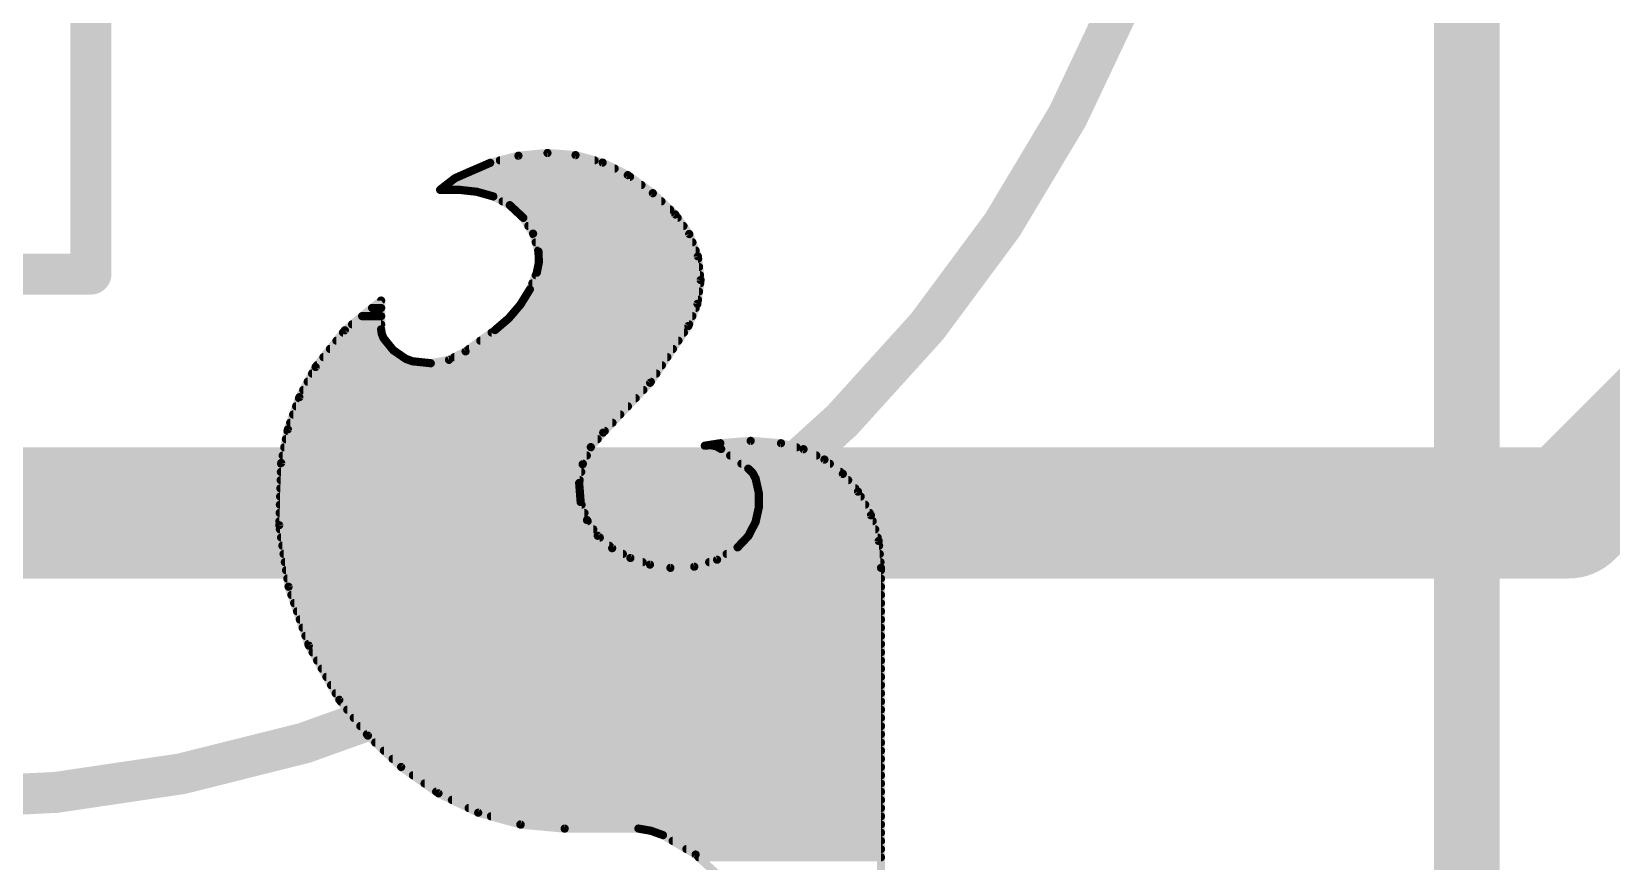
# Model space of a CAD drawing. Extents: x -0.1 to 38.2, y -26.7 to 20.4.
# Drawn here: x 19.366 to 24.263, y 4.001 to 6.571 of the extents above; entities that cross this region are included whole.
import ezdxf

# ---------------------------------------------------------------- set-up
doc = ezdxf.new("R2010")
doc.units = 0
for name, color, linetype in [('1', 12, 'CONTINUOUS'), ('21', 41, 'CONTINUOUS'), ('22', 40, 'CONTINUOUS'), ('51', 53, 'CONTINUOUS')]:
    doc.layers.add(name, color=color, linetype=linetype)

msp = doc.modelspace()

# ---------------------------------------------------------------- linework, layer by layer
at = {"layer": '1', "const_width": 0.4064}
for points in [[(24.13, 5.08), (25.4, 6.35)], [(17.78, 5.08), (24.13, 5.08)]]:
    msp.add_lwpolyline(points, dxfattribs=at)
at = {"layer": '1', "const_width": 0.2032}
for points in [[(24.0582, 5.1518, 1), (24.2018, 5.0082)], [(24.13, 4.9784, 1), (24.13, 5.1816)]]:
    msp.add_lwpolyline(points, format="xyb", dxfattribs=at)
at = {"layer": '21', "const_width": 0.2032}
msp.add_lwpolyline([(23.815, 2.855), (23.815, 12.385)], dxfattribs=at)
at = {"layer": '22', "const_width": 0.0254}
for points in [[(20.7645, 6.1544), (20.7874, 6.1646)], [(20.7874, 6.1646), (20.8752, 6.1866)], [(20.8178, 6.1722), (21.1111, 6.1722)], [(20.8752, 6.1866), (20.9652, 6.1951)], [(20.9652, 6.1951), (21.0521, 6.1885)], [(21.0521, 6.1885), (21.1361, 6.1653)], [(21.1361, 6.1653), (21.2141, 6.1265)], [(20.635, 6.0833), (20.6785, 6.1171)], [(20.6785, 6.1171), (20.7289, 6.1392)], [(20.6883, 6.1214), (21.2212, 6.1214)], [(20.7289, 6.1392), (20.7645, 6.1544)], [(20.7467, 6.1468), (21.1733, 6.1468)], [(21.2141, 6.1265), (21.2918, 6.0705)], [(20.6934, 6.0808), (20.6324, 6.0808)], [(20.6324, 6.0808), (20.6325, 6.0808)], [(20.6325, 6.0808), (20.635, 6.0833)], [(20.6513, 6.096), (21.2564, 6.096)], [(20.7463, 6.0749), (20.6934, 6.0808)], [(20.7975, 6.0604), (20.7463, 6.0749)], [(20.7614, 6.0706), (21.2916, 6.0706)], [(20.8483, 6.0334), (20.7975, 6.0604)], [(21.2918, 6.0705), (21.3614, 6.0046)], [(20.8261, 6.0452), (21.3185, 6.0452)], [(20.8903, 5.9942), (20.8483, 6.0334)], [(20.8628, 6.0198), (21.3453, 6.0198)], [(20.89, 5.9944), (21.3687, 5.9944)], [(20.9206, 5.9453), (20.8903, 5.9942)], [(20.9059, 5.969), (21.3868, 5.969)], [(21.3614, 6.0046), (21.4045, 5.9442)], [(20.9372, 5.8903), (20.9206, 5.9453)], [(20.9211, 5.9436), (21.4048, 5.9436)], [(20.9288, 5.9182), (21.4146, 5.9182)], [(21.4045, 5.9442), (21.4313, 5.875)], [(20.9364, 5.8928), (21.4244, 5.8928)], [(20.9386, 5.8569), (20.9372, 5.8903)], [(20.9382, 5.8674), (21.4322, 5.8674)], [(21.4313, 5.875), (21.4399, 5.8013)], [(20.9106, 5.7727), (20.9321, 5.8242)], [(20.9289, 5.8166), (21.4381, 5.8166)], [(20.9321, 5.8242), (20.9386, 5.8569)], [(20.9356, 5.842), (21.4351, 5.842)], [(20.8813, 5.7252), (20.9106, 5.7727)], [(20.9183, 5.7912), (21.4386, 5.7912)], [(21.4399, 5.8013), (21.43, 5.7278)], [(20.3369, 5.6458), (20.4495, 5.7379)], [(20.4495, 5.7379), (20.4495, 5.649)], [(20.845, 5.6828), (20.8813, 5.7252)], [(20.8907, 5.7404), (21.4317, 5.7404)], [(20.9064, 5.7658), (21.4351, 5.7658)], [(21.43, 5.7278), (21.402, 5.6591)], [(20.3905, 5.6896), (20.4495, 5.6896)], [(20.4215, 5.715), (20.4495, 5.715)], [(20.8026, 5.6464), (20.845, 5.6828)], [(20.8508, 5.6896), (21.4144, 5.6896)], [(20.8726, 5.715), (21.4247, 5.715)], [(20.2463, 5.5321), (20.3369, 5.6458)], [(20.3313, 5.6388), (20.4509, 5.6388)], [(20.3594, 5.6642), (20.4495, 5.6642)], [(20.4495, 5.649), (20.4515, 5.6345)], [(20.4515, 5.6345), (20.4572, 5.621)], [(20.4572, 5.621), (20.4869, 5.5843)], [(20.7112, 5.5804), (20.8026, 5.6464)], [(20.7921, 5.6388), (21.3883, 5.6388)], [(20.8233, 5.6642), (21.4041, 5.6642)], [(21.402, 5.6591), (21.2834, 5.4833)], [(20.2909, 5.588), (20.4839, 5.588)], [(20.3111, 5.6134), (20.4633, 5.6134)], [(20.4869, 5.5843), (20.5257, 5.5575)], [(20.6599, 5.5542), (20.7112, 5.5804)], [(20.7217, 5.588), (21.354, 5.588)], [(20.7569, 5.6134), (21.3712, 5.6134)], [(20.1962, 5.4387), (20.2463, 5.5321)], [(20.2504, 5.5372), (21.3198, 5.5372)], [(20.2706, 5.5626), (20.5183, 5.5626)], [(20.5257, 5.5575), (20.5461, 5.5499)], [(20.5461, 5.5499), (20.6033, 5.5438)], [(20.6033, 5.5438), (20.6599, 5.5542)], [(20.6763, 5.5626), (21.3369, 5.5626)], [(20.2218, 5.4864), (21.2855, 5.4864)], [(20.2354, 5.5118), (21.3026, 5.5118)], [(21.2834, 5.4833), (21.1379, 5.3289)], [(20.1604, 5.3389), (20.1962, 5.4387)], [(20.195, 5.4356), (21.2385, 5.4356)], [(20.2081, 5.461), (21.2624, 5.461)], [(20.1768, 5.3848), (21.1906, 5.3848)], [(20.1859, 5.4102), (21.2145, 5.4102)], [(20.1397, 5.2349), (20.1604, 5.3389)], [(20.1594, 5.334), (21.1427, 5.334)], [(20.1677, 5.3594), (21.1666, 5.3594)], [(21.1379, 5.3289), (21.0996, 5.284)], [(20.1493, 5.2832), (21.0992, 5.2832)], [(20.1543, 5.3086), (21.1206, 5.3086)], [(21.0996, 5.284), (21.0741, 5.2307)], [(21.4528, 5.2883), (21.5011, 5.2959)], [(21.4705, 5.29), (21.4528, 5.2883)], [(21.4879, 5.2865), (21.4705, 5.29)], [(21.5036, 5.2781), (21.4879, 5.2865)], [(21.4941, 5.2832), (21.7373, 5.2832)], [(21.5011, 5.2959), (21.5951, 5.3033)], [(21.5875, 5.2172), (21.5036, 5.2781)], [(21.5951, 5.3033), (21.6891, 5.2959)], [(21.6891, 5.2959), (21.759, 5.2775)], [(21.759, 5.2775), (21.8238, 5.2454)], [(20.1337, 5.0421), (20.1397, 5.2349)], [(20.1396, 5.2324), (21.075, 5.2324)], [(20.1442, 5.2578), (21.0871, 5.2578)], [(21.0741, 5.2307), (21.0634, 5.1726)], [(21.5316, 5.2578), (21.7988, 5.2578)], [(21.5666, 5.2324), (21.8405, 5.2324)], [(21.8238, 5.2454), (21.8808, 5.201)], [(20.138, 5.1816), (21.065, 5.1816)], [(20.1388, 5.207), (21.0698, 5.207)], [(21.6013, 5.2038), (21.5875, 5.2172)], [(21.598, 5.207), (21.8731, 5.207)], [(21.6103, 5.1867), (21.6013, 5.2038)], [(21.6202, 5.1422), (21.6103, 5.1867)], [(21.6114, 5.1816), (21.8974, 5.1816)], [(21.8808, 5.201), (21.9278, 5.146)], [(20.1364, 5.1308), (21.0666, 5.1308)], [(20.1372, 5.1562), (21.0646, 5.1562)], [(21.0634, 5.1726), (21.068, 5.1137)], [(21.6171, 5.1562), (21.9191, 5.1562)], [(21.6202, 5.0966), (21.6202, 5.1422)], [(21.6202, 5.1308), (21.9361, 5.1308)], [(21.9278, 5.146), (21.9679, 5.0728)], [(20.1356, 5.1054), (21.0709, 5.1054)], [(21.068, 5.1137), (21.0876, 5.058)], [(21.6103, 5.0521), (21.6202, 5.0966)], [(21.6202, 5.1054), (21.9501, 5.1054)], [(20.1625, 4.8514), (20.1337, 5.0421)], [(20.1341, 5.0546), (21.0899, 5.0546)], [(20.1349, 5.08), (21.0798, 5.08)], [(21.0876, 5.058), (21.121, 5.0093)], [(21.5881, 5.0087), (21.6103, 5.0521)], [(21.6109, 5.0546), (21.9734, 5.0546)], [(21.6165, 5.08), (21.964, 5.08)], [(21.9679, 5.0728), (21.9919, 4.9929)], [(20.1356, 5.0292), (21.1073, 5.0292)], [(20.1395, 5.0038), (21.1273, 5.0038)], [(21.121, 5.0093), (21.1658, 4.9708)], [(21.5544, 4.9733), (21.5881, 5.0087)], [(21.5834, 5.0038), (21.9887, 5.0038)], [(21.5986, 5.0292), (21.981, 5.0292)], [(21.9919, 4.9929), (21.9989, 4.9098)], [(20.1433, 4.9784), (21.1569, 4.9784)], [(20.1471, 4.953), (21.1988, 4.953)], [(21.1658, 4.9708), (21.2222, 4.9404)], [(21.2222, 4.9404), (21.2829, 4.9199)], [(21.4202, 4.9135), (21.491, 4.9351)], [(21.491, 4.9351), (21.5544, 4.9733)], [(21.5207, 4.953), (21.9953, 4.953)], [(21.5593, 4.9784), (21.9932, 4.9784)], [(20.151, 4.9276), (21.2601, 4.9276)], [(20.1548, 4.9022), (21.9989, 4.9022)], [(21.2829, 4.9199), (21.3462, 4.9098)], [(21.3462, 4.9098), (21.4202, 4.9135)], [(21.4665, 4.9276), (21.9974, 4.9276)], [(21.9989, 4.9098), (21.9989, 3.3934)], [(20.1587, 4.8768), (21.9989, 4.8768)], [(20.2253, 4.669), (20.1625, 4.8514)], [(20.1625, 4.8514), (21.9989, 4.8514)], [(20.1713, 4.826), (21.9989, 4.826)], [(20.18, 4.8006), (21.9989, 4.8006)], [(20.1888, 4.7752), (21.9989, 4.7752)], [(20.1975, 4.7498), (21.9989, 4.7498)], [(20.2062, 4.7244), (21.9989, 4.7244)], [(20.215, 4.699), (21.9989, 4.699)], [(20.2237, 4.6736), (21.9989, 4.6736)], [(20.32, 4.5009), (20.2253, 4.669)], [(20.237, 4.6482), (21.9989, 4.6482)], [(20.2513, 4.6228), (21.9989, 4.6228)], [(20.2656, 4.5974), (21.9989, 4.5974)], [(20.2799, 4.572), (21.9989, 4.572)], [(20.2943, 4.5466), (21.9989, 4.5466)], [(20.3086, 4.5212), (21.9989, 4.5212)], [(20.4084, 4.3902), (20.32, 4.5009)], [(20.3241, 4.4958), (21.9989, 4.4958)], [(20.3444, 4.4704), (21.9989, 4.4704)], [(20.3647, 4.445), (21.9989, 4.445)], [(20.385, 4.4196), (21.9989, 4.4196)], [(20.4053, 4.3942), (21.9989, 4.3942)], [(20.5116, 4.293), (20.4084, 4.3902)], [(20.4312, 4.3688), (21.9989, 4.3688)], [(20.4581, 4.3434), (21.9989, 4.3434)], [(20.4851, 4.318), (21.9989, 4.318)], [(20.6273, 4.2113), (20.5116, 4.293)], [(20.5122, 4.2926), (21.9989, 4.2926)], [(20.5481, 4.2672), (21.9989, 4.2672)], [(20.5841, 4.2418), (21.9989, 4.2418)], [(20.6201, 4.2164), (21.9989, 4.2164)], [(20.7503, 4.1513), (20.6273, 4.2113)], [(20.6689, 4.191), (21.9989, 4.191)], [(20.721, 4.1656), (21.9989, 4.1656)], [(20.8822, 4.1145), (20.7503, 4.1513)], [(20.7901, 4.1402), (21.9989, 4.1402)], [(20.8811, 4.1148), (21.9989, 4.1148)], [(21.0185, 4.1021), (20.8822, 4.1145)], [(21.2471, 4.1021), (21.0185, 4.1021)], [(21.2861, 4.0953), (21.2471, 4.1021)], [(21.3233, 4.0818), (21.2861, 4.0953)], [(21.3023, 4.0894), (21.9989, 4.0894)], [(21.4245, 4.0216), (21.3233, 4.0818)], [(21.3532, 4.064), (21.9989, 4.064)], [(21.396, 4.0386), (21.9989, 4.0386)], [(21.5113, 3.9421), (21.4245, 4.0216)], [(21.4337, 4.0132), (21.9989, 4.0132)]]:
    msp.add_lwpolyline(points, dxfattribs=at)
at = {"layer": '22', "const_width": 0.0127}
for points in [[(20.7859, 6.1708, 1), (20.7889, 6.1584)], [(20.79, 6.1588, 1), (20.7848, 6.1704)], [(20.8178, 6.1786, 1), (20.8178, 6.1658)], [(20.8745, 6.1929, 1), (20.8758, 6.1802)], [(20.8767, 6.1804, 1), (20.8736, 6.1927)], [(20.9657, 6.2014, 1), (20.9647, 6.1888)], [(20.9658, 6.1888, 1), (20.9646, 6.2014)], [(21.0538, 6.1946, 1), (21.0504, 6.1824)], [(21.0516, 6.1821, 1), (21.0526, 6.1948)], [(21.1111, 6.1658, 1), (21.1111, 6.1786)], [(21.1389, 6.171, 1), (21.1333, 6.1596)], [(21.1344, 6.1592, 1), (21.1378, 6.1714)], [(20.6759, 6.1229, 1), (20.681, 6.1113)], [(20.6824, 6.1121, 1), (20.6746, 6.1221)], [(20.6883, 6.1278, 1), (20.6883, 6.1151)], [(20.7264, 6.145, 1), (20.7314, 6.1334)], [(20.7314, 6.1334, 1), (20.7264, 6.145)], [(20.7467, 6.1532, 1), (20.7467, 6.1405)], [(20.7619, 6.1602, 1), (20.7671, 6.1486)], [(20.767, 6.1486, 1), (20.762, 6.1602)], [(21.1733, 6.1405, 1), (21.1733, 6.1532)], [(21.2178, 6.1317, 1), (21.2104, 6.1213)], [(21.2113, 6.1208, 1), (21.2169, 6.1322)], [(21.2212, 6.1151, 1), (21.2212, 6.1278)], [(20.6324, 6.0872, 1), (20.6324, 6.0744)], [(20.6324, 6.0872, 1), (20.6324, 6.0744)], [(20.628, 6.0853, 1), (20.637, 6.0763)], [(20.6311, 6.0883, 1), (20.6389, 6.0783)], [(20.6395, 6.0788, 1), (20.6305, 6.0878)], [(20.6325, 6.0744, 1), (20.6325, 6.0872)], [(20.6513, 6.1024, 1), (20.6513, 6.0896)], [(20.6941, 6.0871, 1), (20.6927, 6.0745)], [(20.6934, 6.0744, 1), (20.6934, 6.0872)], [(20.748, 6.081, 1), (20.7446, 6.0688)], [(20.7456, 6.0686, 1), (20.747, 6.0812)], [(20.7614, 6.077, 1), (20.7614, 6.0643)], [(20.8005, 6.066, 1), (20.7945, 6.0548)], [(20.7958, 6.0543, 1), (20.7992, 6.0665)], [(21.2564, 6.0896, 1), (21.2564, 6.1024)], [(21.2962, 6.0751, 1), (21.2874, 6.0658)], [(21.2881, 6.0653, 1), (21.2955, 6.0756)], [(21.2916, 6.0643, 1), (21.2916, 6.077)], [(20.8261, 6.0516, 1), (20.8261, 6.0389)], [(20.8526, 6.0381, 1), (20.8439, 6.0288)], [(20.8453, 6.0278, 1), (20.8512, 6.039)], [(20.8628, 6.0262, 1), (20.8628, 6.0134)], [(21.3185, 6.0389, 1), (21.3185, 6.0516)], [(21.3453, 6.0134, 1), (21.3453, 6.0262)], [(20.89, 6.0008, 1), (20.89, 5.9881)], [(20.8956, 5.9975, 1), (20.8849, 5.9908)], [(20.8859, 5.9895, 1), (20.8946, 5.9988)], [(20.9059, 5.9754, 1), (20.9059, 5.9627)], [(21.3666, 6.0083, 1), (21.3562, 6.0009)], [(21.357, 6, 1), (21.3658, 6.0092)], [(21.3687, 5.9881, 1), (21.3687, 6.0008)], [(21.3868, 5.9627, 1), (21.3868, 5.9754)], [(20.9267, 5.9472, 1), (20.9145, 5.9435)], [(20.9211, 5.95, 1), (20.9211, 5.9372)], [(20.9152, 5.942, 1), (20.926, 5.9487)], [(20.9288, 5.9246, 1), (20.9288, 5.9119)], [(21.4105, 5.9465, 1), (21.3986, 5.9419)], [(21.3994, 5.9405, 1), (21.4097, 5.9479)], [(21.4048, 5.9372, 1), (21.4048, 5.95)], [(21.4146, 5.9119, 1), (21.4146, 5.9246)], [(20.9364, 5.8992, 1), (20.9364, 5.8864)], [(20.9435, 5.8906, 1), (20.9309, 5.89)], [(20.9311, 5.8885, 1), (20.9433, 5.8921)], [(20.9382, 5.8738, 1), (20.9382, 5.861)], [(21.4244, 5.8864, 1), (21.4244, 5.8992)], [(21.4376, 5.8758, 1), (21.425, 5.8743)], [(21.4253, 5.8727, 1), (21.4372, 5.8773)], [(21.4322, 5.861, 1), (21.4322, 5.8738)], [(20.9289, 5.823, 1), (20.9289, 5.8102)], [(20.9259, 5.8254, 1), (20.9383, 5.823)], [(20.938, 5.8218, 1), (20.9262, 5.8266)], [(20.9356, 5.8484, 1), (20.9356, 5.8357)], [(20.9323, 5.8567, 1), (20.945, 5.8572)], [(20.9448, 5.8557, 1), (20.9324, 5.8582)], [(21.4351, 5.8357, 1), (21.4351, 5.8484)], [(21.4381, 5.8102, 1), (21.4381, 5.823)], [(20.9048, 5.7751, 1), (20.9165, 5.7702)], [(20.916, 5.7694, 1), (20.9052, 5.776)], [(20.9183, 5.7976, 1), (20.9183, 5.7848)], [(21.4462, 5.8005, 1), (21.4336, 5.8022)], [(21.4336, 5.8006, 1), (21.4462, 5.8021)], [(21.4386, 5.7848, 1), (21.4386, 5.7976)], [(20.4559, 5.7379, 1), (20.4431, 5.7379)], [(20.4535, 5.733, 1), (20.4455, 5.7428)], [(20.8759, 5.7285, 1), (20.8867, 5.7219)], [(20.8861, 5.7211, 1), (20.8765, 5.7293)], [(20.8907, 5.7468, 1), (20.8907, 5.734)], [(20.9064, 5.7722, 1), (20.9064, 5.7595)], [(21.4237, 5.7287, 1), (21.4363, 5.727)], [(21.4358, 5.7254, 1), (21.4241, 5.7302)], [(21.4317, 5.734, 1), (21.4317, 5.7468)], [(21.4351, 5.7595, 1), (21.4351, 5.7722)], [(20.3905, 5.696, 1), (20.3905, 5.6833)], [(20.4215, 5.7214, 1), (20.4215, 5.7086)], [(20.4495, 5.7086, 1), (20.4495, 5.7214)], [(20.4495, 5.6833, 1), (20.4495, 5.696)], [(20.8401, 5.6869, 1), (20.8498, 5.6787)], [(20.8491, 5.678, 1), (20.8408, 5.6876)], [(20.8508, 5.696, 1), (20.8508, 5.6833)], [(20.8726, 5.7214, 1), (20.8726, 5.7086)], [(21.4144, 5.6833, 1), (21.4144, 5.696)], [(21.4247, 5.7086, 1), (21.4247, 5.7214)], [(20.3313, 5.6452, 1), (20.3313, 5.6325)], [(20.3329, 5.6507, 1), (20.341, 5.6409)], [(20.3419, 5.6419, 1), (20.332, 5.6498)], [(20.3594, 5.6706, 1), (20.3594, 5.6578)], [(20.4431, 5.649, 1), (20.4559, 5.649)], [(20.4558, 5.6499, 1), (20.4432, 5.6481)], [(20.4573, 5.637, 1), (20.4456, 5.632)], [(20.4452, 5.6336, 1), (20.4578, 5.6353)], [(20.4495, 5.6578, 1), (20.4495, 5.6706)], [(20.4509, 5.6325, 1), (20.4509, 5.6452)], [(20.4621, 5.625, 1), (20.4523, 5.617)], [(20.7921, 5.6452, 1), (20.7921, 5.6325)], [(20.7985, 5.6512, 1), (20.8067, 5.6416)], [(20.8063, 5.6413, 1), (20.7989, 5.6515)], [(20.8233, 5.6706, 1), (20.8233, 5.6578)], [(21.3883, 5.6325, 1), (21.3883, 5.6452)], [(21.3961, 5.6615, 1), (21.4079, 5.6567)], [(21.4073, 5.6555, 1), (21.3967, 5.6627)], [(21.4041, 5.6578, 1), (21.4041, 5.6706)], [(20.2909, 5.5944, 1), (20.2909, 5.5816)], [(20.3111, 5.6198, 1), (20.3111, 5.6071)], [(20.4514, 5.6185, 1), (20.463, 5.6235)], [(20.4633, 5.6071, 1), (20.4633, 5.6198)], [(20.4905, 5.5895, 1), (20.4833, 5.5791)], [(20.4819, 5.5803, 1), (20.4918, 5.5883)], [(20.4839, 5.5816, 1), (20.4839, 5.5944)], [(20.7075, 5.5855, 1), (20.7149, 5.5753)], [(20.7141, 5.5747, 1), (20.7083, 5.5861)], [(20.7217, 5.5944, 1), (20.7217, 5.5816)], [(20.7569, 5.6198, 1), (20.7569, 5.6071)], [(21.354, 5.5816, 1), (21.354, 5.5944)], [(21.3712, 5.6071, 1), (21.3712, 5.6198)], [(20.2413, 5.5361, 1), (20.2513, 5.5281)], [(20.2519, 5.5291, 1), (20.2407, 5.5351)], [(20.2504, 5.5436, 1), (20.2504, 5.5309)], [(20.2706, 5.569, 1), (20.2706, 5.5563)], [(20.5183, 5.5563, 1), (20.5183, 5.569)], [(20.5279, 5.5635, 1), (20.5235, 5.5515)], [(20.5221, 5.5523, 1), (20.5293, 5.5627)], [(20.5468, 5.5562, 1), (20.5454, 5.5436)], [(20.5439, 5.5439, 1), (20.5483, 5.5559)], [(20.6022, 5.55, 1), (20.6045, 5.5375)], [(20.6027, 5.5374, 1), (20.604, 5.5501)], [(20.657, 5.5599, 1), (20.6628, 5.5486)], [(20.6611, 5.548, 1), (20.6588, 5.5605)], [(20.6763, 5.569, 1), (20.6763, 5.5563)], [(21.3198, 5.5309, 1), (21.3198, 5.5436)], [(21.3369, 5.5563, 1), (21.3369, 5.569)], [(20.2218, 5.4928, 1), (20.2218, 5.4801)], [(20.2354, 5.5182, 1), (20.2354, 5.5054)], [(21.2781, 5.4868, 1), (21.2886, 5.4797)], [(21.288, 5.4789, 1), (21.2788, 5.4876)], [(21.2855, 5.4801, 1), (21.2855, 5.4928)], [(21.3026, 5.5054, 1), (21.3026, 5.5182)], [(20.195, 5.442, 1), (20.195, 5.4292)], [(20.1906, 5.4417, 1), (20.2018, 5.4357)], [(20.2021, 5.4365, 1), (20.1902, 5.4408)], [(20.2081, 5.4674, 1), (20.2081, 5.4546)], [(21.2385, 5.4292, 1), (21.2385, 5.442)], [(21.2624, 5.4546, 1), (21.2624, 5.4674)], [(20.1768, 5.3912, 1), (20.1768, 5.3784)], [(20.1859, 5.4166, 1), (20.1859, 5.4039)], [(21.1906, 5.3784, 1), (21.1906, 5.3912)], [(21.2145, 5.4039, 1), (21.2145, 5.4166)], [(20.1594, 5.3404, 1), (20.1594, 5.3277)], [(20.1666, 5.3376, 1), (20.1541, 5.3401)], [(20.1544, 5.341, 1), (20.1663, 5.3367)], [(20.1677, 5.3658, 1), (20.1677, 5.353)], [(21.1333, 5.3333, 1), (21.1425, 5.3245)], [(21.1427, 5.3248, 1), (21.1331, 5.333)], [(21.1427, 5.3277, 1), (21.1427, 5.3404)], [(21.1666, 5.353, 1), (21.1666, 5.3658)], [(20.1493, 5.2896, 1), (20.1493, 5.2768)], [(20.1543, 5.315, 1), (20.1543, 5.3022)], [(21.0947, 5.2881, 1), (21.1044, 5.2798)], [(21.1053, 5.2812, 1), (21.0938, 5.2867)], [(21.0992, 5.2768, 1), (21.0992, 5.2896)], [(21.1206, 5.3022, 1), (21.1206, 5.315)], [(21.4518, 5.2946, 1), (21.4538, 5.282)], [(21.4522, 5.2946, 1), (21.4534, 5.282)], [(21.4718, 5.2962, 1), (21.4692, 5.2838)], [(21.4711, 5.2837, 1), (21.4699, 5.2963)], [(21.4909, 5.2921, 1), (21.4849, 5.2809)], [(21.4867, 5.2803, 1), (21.4892, 5.2927)], [(21.4941, 5.2896, 1), (21.4941, 5.2768)], [(21.5006, 5.3022, 1), (21.5016, 5.2896)], [(21.5073, 5.2832, 1), (21.4999, 5.273)], [(21.5021, 5.2896, 1), (21.5001, 5.3022)], [(21.5006, 5.2725, 1), (21.5066, 5.2837)], [(21.5956, 5.3096, 1), (21.5946, 5.2969)], [(21.5956, 5.2969, 1), (21.5946, 5.3096)], [(21.6907, 5.302, 1), (21.6875, 5.2898)], [(21.6886, 5.2896, 1), (21.6896, 5.3022)], [(21.7373, 5.2768, 1), (21.7373, 5.2896)], [(21.7618, 5.2832, 1), (21.7562, 5.2718)], [(21.7574, 5.2713, 1), (21.7606, 5.2836)], [(20.1396, 5.2388, 1), (20.1396, 5.226)], [(20.1335, 5.2361, 1), (20.1459, 5.2337)], [(20.146, 5.2347, 1), (20.1334, 5.2351)], [(20.1442, 5.2642, 1), (20.1442, 5.2515)], [(21.0804, 5.2295, 1), (21.0679, 5.2318)], [(21.075, 5.226, 1), (21.075, 5.2388)], [(21.0871, 5.2515, 1), (21.0871, 5.2642)], [(21.5316, 5.2642, 1), (21.5316, 5.2515)], [(21.5666, 5.2388, 1), (21.5666, 5.226)], [(21.7988, 5.2515, 1), (21.7988, 5.2642)], [(21.8277, 5.2504, 1), (21.8199, 5.2404)], [(21.821, 5.2397, 1), (21.8266, 5.2511)], [(21.8405, 5.226, 1), (21.8405, 5.2388)], [(20.138, 5.188, 1), (20.138, 5.1753)], [(20.1388, 5.2134, 1), (20.1388, 5.2006)], [(21.065, 5.1753, 1), (21.065, 5.188)], [(21.0684, 5.2334, 1), (21.0799, 5.2279)], [(21.0698, 5.2006, 1), (21.0698, 5.2134)], [(21.5919, 5.2217, 1), (21.5831, 5.2127)], [(21.5838, 5.2121, 1), (21.5912, 5.2223)], [(21.598, 5.2134, 1), (21.598, 5.2006)], [(21.6069, 5.2067, 1), (21.5957, 5.2008)], [(21.5969, 5.1992, 1), (21.6057, 5.2083)], [(21.6165, 5.1881, 1), (21.6041, 5.1853)], [(21.6047, 5.1837, 1), (21.6159, 5.1897)], [(21.6114, 5.188, 1), (21.6114, 5.1753)], [(21.8731, 5.2006, 1), (21.8731, 5.2134)], [(21.8857, 5.2051, 1), (21.876, 5.1969)], [(21.8769, 5.196, 1), (21.8847, 5.206)], [(21.8974, 5.1753, 1), (21.8974, 5.188)], [(20.1364, 5.1372, 1), (20.1364, 5.1244)], [(20.1372, 5.1626, 1), (20.1372, 5.1498)], [(21.0697, 5.1731, 1), (21.057, 5.1721)], [(21.0571, 5.1737, 1), (21.0696, 5.1714)], [(21.0646, 5.1498, 1), (21.0646, 5.1626)], [(21.0666, 5.1244, 1), (21.0666, 5.1372)], [(21.6171, 5.1626, 1), (21.6171, 5.1498)], [(21.6266, 5.1422, 1), (21.6139, 5.1422)], [(21.6202, 5.1372, 1), (21.6202, 5.1244)], [(21.614, 5.1408, 1), (21.6264, 5.1436)], [(21.9191, 5.1498, 1), (21.9191, 5.1626)], [(21.9334, 5.1491, 1), (21.9222, 5.1429)], [(21.923, 5.1419, 1), (21.9326, 5.1501)], [(21.9361, 5.1244, 1), (21.9361, 5.1372)], [(20.1356, 5.1118, 1), (20.1356, 5.0991)], [(21.0616, 5.1132, 1), (21.0743, 5.1142)], [(21.0739, 5.1158, 1), (21.062, 5.1116)], [(21.0709, 5.0991, 1), (21.0709, 5.1118)], [(21.6202, 5.1118, 1), (21.6202, 5.0991)], [(21.6139, 5.0966, 1), (21.6266, 5.0966)], [(21.6264, 5.0952, 1), (21.614, 5.098)], [(21.9501, 5.0991, 1), (21.9501, 5.1118)], [(20.1273, 5.0423, 1), (20.14, 5.0419)], [(20.1399, 5.043, 1), (20.1274, 5.0411)], [(20.1341, 5.061, 1), (20.1341, 5.0483)], [(20.1349, 5.0864, 1), (20.1349, 5.0736)], [(21.0798, 5.0736, 1), (21.0798, 5.0864)], [(21.0928, 5.0616, 1), (21.0824, 5.0544)], [(21.0816, 5.0559, 1), (21.0936, 5.0601)], [(21.0899, 5.0483, 1), (21.0899, 5.061)], [(21.6041, 5.0535, 1), (21.6165, 5.0507)], [(21.6109, 5.061, 1), (21.6109, 5.0483)], [(21.616, 5.0492, 1), (21.6046, 5.055)], [(21.6165, 5.0864, 1), (21.6165, 5.0736)], [(21.974, 5.0747, 1), (21.9618, 5.071)], [(21.9623, 5.0698, 1), (21.9735, 5.0759)], [(21.964, 5.0736, 1), (21.964, 5.0864)], [(21.9734, 5.0483, 1), (21.9734, 5.061)], [(20.1356, 5.0356, 1), (20.1356, 5.0229)], [(20.1395, 5.0102, 1), (20.1395, 4.9974)], [(21.1073, 5.0229, 1), (21.1073, 5.0356)], [(21.1251, 5.0141, 1), (21.1168, 5.0044)], [(21.1157, 5.0057, 1), (21.1262, 5.0128)], [(21.1273, 4.9974, 1), (21.1273, 5.0102)], [(21.5834, 5.0102, 1), (21.5834, 4.9974)], [(21.5824, 5.0115, 1), (21.5937, 5.0058)], [(21.5927, 5.0043, 1), (21.5835, 5.013)], [(21.5986, 5.0356, 1), (21.5986, 5.0229)], [(21.981, 5.0229, 1), (21.981, 5.0356)], [(21.9983, 4.9935, 1), (21.9856, 4.9924)], [(21.9859, 4.9911, 1), (21.998, 4.9948)], [(21.9887, 4.9974, 1), (21.9887, 5.0102)], [(20.1433, 4.9848, 1), (20.1433, 4.9721)], [(20.1471, 4.9594, 1), (20.1471, 4.9466)], [(21.1569, 4.9721, 1), (21.1569, 4.9848)], [(21.1688, 4.9764, 1), (21.1628, 4.9652)], [(21.1617, 4.966, 1), (21.1699, 4.9756)], [(21.1988, 4.9466, 1), (21.1988, 4.9594)], [(21.2242, 4.9464, 1), (21.2202, 4.9344)], [(21.2192, 4.9348, 1), (21.2252, 4.946)], [(21.4877, 4.9405, 1), (21.4943, 4.9296)], [(21.4928, 4.929, 1), (21.4891, 4.9412)], [(21.5207, 4.9594, 1), (21.5207, 4.9466)], [(21.5498, 4.9777, 1), (21.559, 4.9689)], [(21.5577, 4.9679, 1), (21.5511, 4.9787)], [(21.5593, 4.9848, 1), (21.5593, 4.9721)], [(21.9932, 4.9721, 1), (21.9932, 4.9848)], [(21.9953, 4.9466, 1), (21.9953, 4.9594)], [(20.151, 4.934, 1), (20.151, 4.9212)], [(20.1548, 4.9086, 1), (20.1548, 4.8959)], [(21.2601, 4.9212, 1), (21.2601, 4.934)], [(21.2839, 4.9261, 1), (21.2819, 4.9136)], [(21.2809, 4.9139, 1), (21.2849, 4.9259)], [(21.3459, 4.9161, 1), (21.3465, 4.9035)], [(21.3452, 4.9035, 1), (21.3472, 4.9161)], [(21.4183, 4.9195, 1), (21.422, 4.9074)], [(21.4205, 4.9071, 1), (21.4198, 4.9198)], [(21.4665, 4.934, 1), (21.4665, 4.9212)], [(21.9926, 4.9093, 1), (22.0052, 4.9103)], [(22.0053, 4.9098, 1), (21.9926, 4.9098)], [(21.9974, 4.9212, 1), (21.9974, 4.934)], [(21.9989, 4.8959, 1), (21.9989, 4.9086)], [(20.1587, 4.8832, 1), (20.1587, 4.8704)], [(20.1625, 4.8578, 1), (20.1625, 4.845)], [(20.1685, 4.8534, 1), (20.1565, 4.8493)], [(20.1562, 4.8504, 1), (20.1688, 4.8523)], [(21.9989, 4.8704, 1), (21.9989, 4.8832)], [(21.9989, 4.845, 1), (21.9989, 4.8578)], [(20.1713, 4.8324, 1), (20.1713, 4.8197)], [(20.18, 4.807, 1), (20.18, 4.7942)], [(21.9989, 4.8197, 1), (21.9989, 4.8324)], [(21.9989, 4.7942, 1), (21.9989, 4.807)], [(20.1888, 4.7816, 1), (20.1888, 4.7688)], [(20.1975, 4.7562, 1), (20.1975, 4.7435)], [(21.9989, 4.7688, 1), (21.9989, 4.7816)], [(21.9989, 4.7435, 1), (21.9989, 4.7562)], [(20.2062, 4.7308, 1), (20.2062, 4.718)], [(20.215, 4.7054, 1), (20.215, 4.6926)], [(21.9989, 4.718, 1), (21.9989, 4.7308)], [(21.9989, 4.6926, 1), (21.9989, 4.7054)], [(20.2237, 4.68, 1), (20.2237, 4.6673)], [(20.2309, 4.6721, 1), (20.2198, 4.6659)], [(20.2193, 4.6669, 1), (20.2313, 4.671)], [(20.237, 4.6546, 1), (20.237, 4.6418)], [(21.9989, 4.6673, 1), (21.9989, 4.68)], [(21.9989, 4.6418, 1), (21.9989, 4.6546)], [(20.2513, 4.6292, 1), (20.2513, 4.6164)], [(20.2656, 4.6038, 1), (20.2656, 4.5911)], [(21.9989, 4.6164, 1), (21.9989, 4.6292)], [(21.9989, 4.5911, 1), (21.9989, 4.6038)], [(20.2799, 4.5784, 1), (20.2799, 4.5656)], [(20.2943, 4.553, 1), (20.2943, 4.5403)], [(21.9989, 4.5656, 1), (21.9989, 4.5784)], [(21.9989, 4.5403, 1), (21.9989, 4.553)], [(20.3086, 4.5276, 1), (20.3086, 4.5149)], [(20.325, 4.5049, 1), (20.315, 4.4969)], [(20.3145, 4.4978, 1), (20.3255, 4.504)], [(20.3241, 4.5022, 1), (20.3241, 4.4894)], [(21.9989, 4.5149, 1), (21.9989, 4.5276)], [(21.9989, 4.4894, 1), (21.9989, 4.5022)], [(20.3444, 4.4768, 1), (20.3444, 4.4641)], [(20.3647, 4.4514, 1), (20.3647, 4.4386)], [(21.9989, 4.4641, 1), (21.9989, 4.4768)], [(21.9989, 4.4386, 1), (21.9989, 4.4514)], [(20.385, 4.426, 1), (20.385, 4.4132)], [(21.9989, 4.4132, 1), (21.9989, 4.426)], [(20.4053, 4.4006, 1), (20.4053, 4.3879)], [(20.4128, 4.3948, 1), (20.4041, 4.3856)], [(20.4035, 4.3862, 1), (20.4134, 4.3942)], [(20.4312, 4.3752, 1), (20.4312, 4.3624)], [(21.9989, 4.3879, 1), (21.9989, 4.4006)], [(21.9989, 4.3624, 1), (21.9989, 4.3752)], [(20.4581, 4.3498, 1), (20.4581, 4.337)], [(20.4851, 4.3244, 1), (20.4851, 4.3117)], [(21.9989, 4.337, 1), (21.9989, 4.3498)], [(21.9989, 4.3117, 1), (21.9989, 4.3244)], [(20.5152, 4.2982, 1), (20.5079, 4.2878)], [(20.5122, 4.299, 1), (20.5122, 4.2862)], [(20.5072, 4.2884, 1), (20.5159, 4.2977)], [(20.5481, 4.2736, 1), (20.5481, 4.2608)], [(21.9989, 4.2862, 1), (21.9989, 4.299)], [(21.9989, 4.2608, 1), (21.9989, 4.2736)], [(20.5841, 4.2482, 1), (20.5841, 4.2355)], [(20.6201, 4.2228, 1), (20.6201, 4.21)], [(20.6301, 4.217, 1), (20.6245, 4.2056)], [(20.6236, 4.2061, 1), (20.631, 4.2165)], [(21.9989, 4.2355, 1), (21.9989, 4.2482)], [(21.9989, 4.21, 1), (21.9989, 4.2228)], [(20.6689, 4.1974, 1), (20.6689, 4.1846)], [(20.721, 4.172, 1), (20.721, 4.1593)], [(20.752, 4.1574, 1), (20.7486, 4.1452)], [(20.7476, 4.1456, 1), (20.7531, 4.157)], [(21.9989, 4.1846, 1), (21.9989, 4.1974)], [(21.9989, 4.1593, 1), (21.9989, 4.172)], [(20.7901, 4.1466, 1), (20.7901, 4.1338)], [(20.8811, 4.1212, 1), (20.8811, 4.1084)], [(20.8828, 4.1208, 1), (20.8816, 4.1082)], [(20.8805, 4.1084, 1), (20.8839, 4.1206)], [(21.0185, 4.1085, 1), (21.0185, 4.0957)], [(21.0179, 4.0958, 1), (21.0191, 4.1084)], [(21.2482, 4.1084, 1), (21.246, 4.0958)], [(21.2471, 4.0957, 1), (21.2471, 4.1085)], [(21.9989, 4.1338, 1), (21.9989, 4.1466)], [(21.9989, 4.1084, 1), (21.9989, 4.1212)], [(21.2882, 4.1012, 1), (21.2839, 4.0893)], [(21.285, 4.089, 1), (21.2872, 4.1015)], [(21.3023, 4.0958, 1), (21.3023, 4.0831)], [(21.3265, 4.0873, 1), (21.3201, 4.0763)], [(21.3211, 4.0758, 1), (21.3255, 4.0878)], [(21.3532, 4.0704, 1), (21.3532, 4.0576)], [(21.9989, 4.0831, 1), (21.9989, 4.0958)], [(21.9989, 4.0576, 1), (21.9989, 4.0704)], [(21.396, 4.045, 1), (21.396, 4.0323)], [(21.4288, 4.0263, 1), (21.4202, 4.0169)], [(21.4212, 4.0162, 1), (21.4277, 4.0271)], [(21.4337, 4.0196, 1), (21.4337, 4.0069)], [(21.9989, 4.0323, 1), (21.9989, 4.045)], [(21.9989, 4.0069, 1), (21.9989, 4.0196)]]:
    msp.add_lwpolyline(points, format="xyb", dxfattribs=at)
at = {"layer": '51'}
for points, const_width in [([(19.05, 4.195, 1), (19.05, 12.195, 1), (19.05, 4.195)], 0.127), ([(19.55, 5.7883, 1), (19.55, 5.8518)], 0.0635), ([(19.5183, 5.82, 1), (19.5817, 5.82)], 0.0635)]:
    msp.add_lwpolyline(points, format="xyb", dxfattribs=dict(at, const_width=const_width))
at = {"layer": '51', "const_width": 0.127}
for points in [[(19.55, 5.82), (19.55, 9.82)], [(18.55, 5.82), (19.55, 5.82)]]:
    msp.add_lwpolyline(points, dxfattribs=at)

doc.saveas('drawing.dxf')
